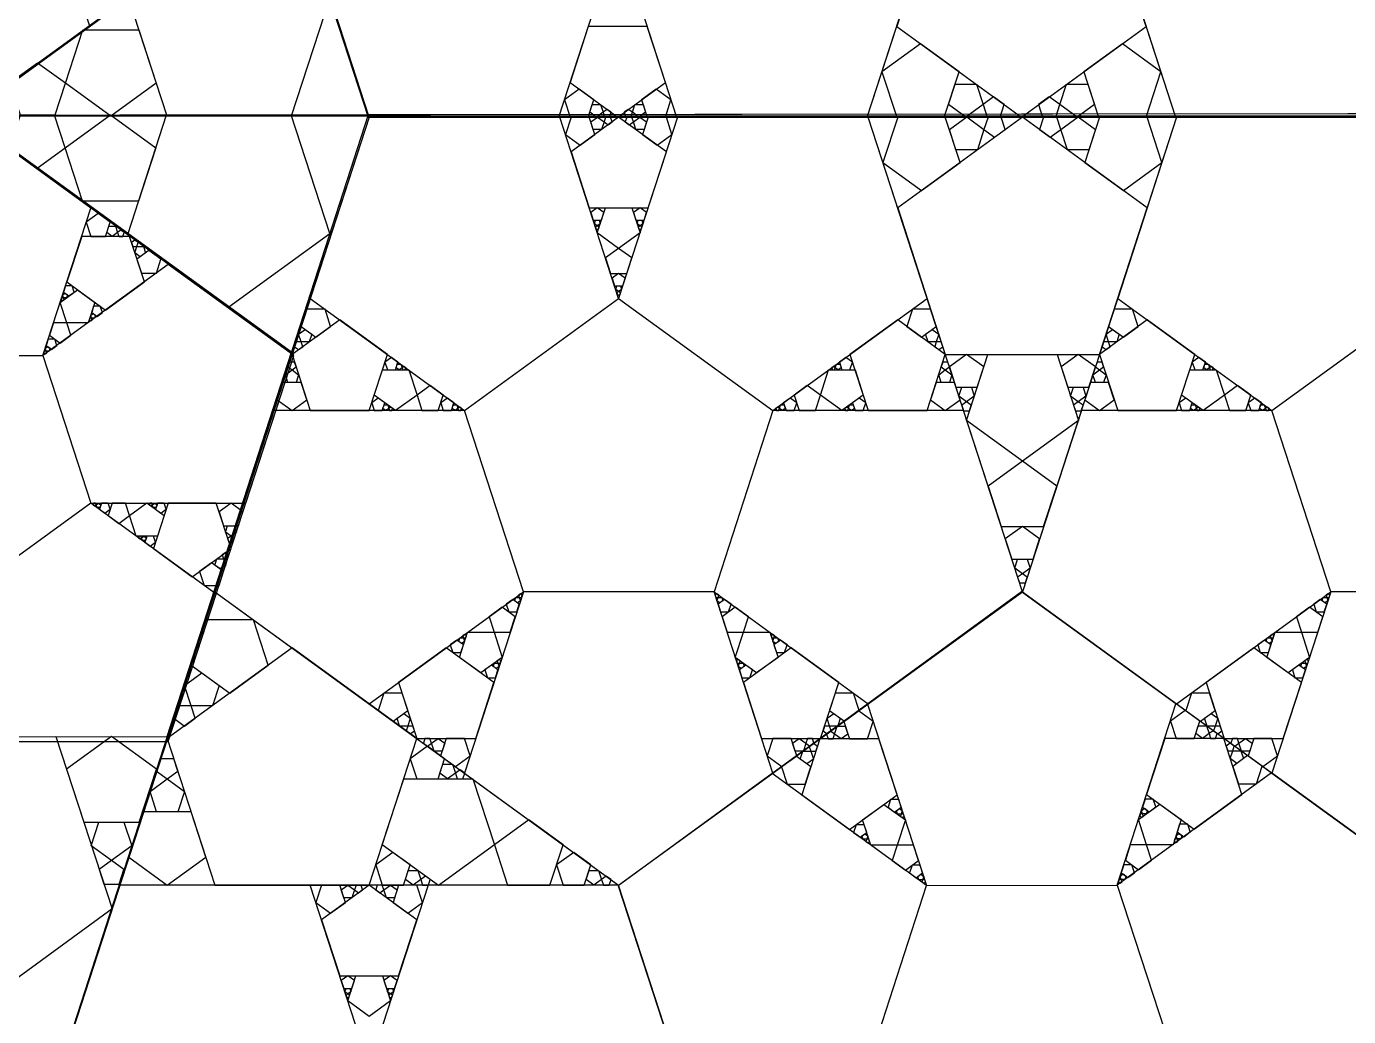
# Model space of a CAD drawing. Header units: inches. Extents: x -578 to 126, y -85 to 118.
# Drawn here: x -282.41 to -265.06, y 14.85 to 27.84 of the extents above; entities that cross this region are included whole.
import ezdxf

# ---------------------------------------------------------------- set-up
doc = ezdxf.new("R2010")
doc.units = ezdxf.units.IN
doc.header["$MEASUREMENT"] = 0
doc.layers.add('drawing', color=7, linetype='Continuous')

msp = doc.modelspace()

# ---------------------------------------------------------------- linework, layer by layer
for points in [[(-260.771, 26.668), (-246.895, -16.037), (-283.222, -42.43), (-319.55, -16.037), (-305.674, 26.668)], [(-273.387, 20.423), (-275.89, 20.423), (-276.663, 22.803), (-274.639, 24.273), (-272.614, 22.803)], [(-265.29, 20.423), (-266.063, 22.803), (-264.038, 24.273), (-262.014, 22.803), (-262.787, 20.423)], [(-284.86, 21.588), (-284.231, 23.523), (-282.197, 23.523), (-281.568, 21.588), (-283.214, 20.392)], [(-272.614, 10.341), (-274.639, 16.572), (-269.338, 20.423), (-264.038, 16.572), (-266.063, 10.341)], [(-269.34, 12.72), (-271.366, 14.189), (-270.596, 16.569), (-268.093, 16.572), (-267.317, 14.193)]]:
    msp.add_lwpolyline(points, close=True)
at = {"layer": 'drawing'}
for points in [[(-260.771, 26.668), (-246.895, 69.373), (-283.222, 95.766), (-319.55, 69.373), (-305.674, 26.668)], [(-260.771, 26.668), (-246.895, 69.373), (-283.222, 95.766), (-319.55, 69.373), (-305.674, 26.668)], [(-269.351, 53.047), (-283.227, 42.965), (-277.927, 26.653), (-260.776, 26.653), (-255.476, 42.965)], [(-283.222, 42.98), (-277.922, 26.668), (-260.771, 26.668), (-255.471, 42.98), (-269.347, 53.061)], [(-274.651, 36.735), (-279.951, 32.884), (-277.927, 26.653), (-271.376, 26.653), (-269.351, 32.884)], [(-274.651, 36.735), (-279.951, 32.884), (-277.927, 26.653), (-271.376, 26.653), (-269.351, 32.884)], [(-269.351, 32.884), (-267.327, 26.653), (-260.776, 26.653), (-258.751, 32.884), (-264.051, 36.735)], [(-269.351, 32.884), (-267.327, 26.653), (-260.776, 26.653), (-258.751, 32.884), (-264.051, 36.735)], [(-280.564, 34.849), (-285.89, 34.849), (-287.536, 29.784), (-283.227, 26.653), (-278.918, 29.784)], [(-287.51, 29.783), (-283.222, 26.668), (-278.935, 29.783), (-280.572, 34.824), (-285.872, 34.824)], [(-287.51, 29.783), (-283.222, 26.668), (-278.935, 29.783), (-280.572, 34.824), (-285.872, 34.824)], [(-276.676, 30.504), (-278.7, 29.033), (-277.927, 26.653), (-275.425, 26.653), (-274.651, 29.033)], [(-274.651, 29.033), (-273.878, 26.653), (-271.376, 26.653), (-270.603, 29.033), (-272.627, 30.504)], [(-266.076, 30.504), (-268.1, 29.033), (-267.327, 26.653), (-264.825, 26.653), (-264.051, 29.033)], [(-284.244, 29.784), (-284.873, 27.849), (-283.227, 26.653), (-281.581, 27.849), (-282.21, 29.784)], [(-270.989, 27.843), (-269.351, 26.653), (-267.714, 27.843), (-268.339, 29.769), (-270.364, 29.769)], [(-270.989, 27.843), (-269.351, 26.653), (-267.714, 27.843), (-268.339, 29.769), (-270.364, 29.769)], [(-278.935, 26.668), (-278.428, 28.226), (-279.754, 29.188), (-281.079, 28.226), (-280.572, 26.668)], [(-281.307, 26.665), (-281.902, 27.097), (-281.675, 27.797), (-280.939, 27.797), (-280.712, 27.097)], [(-275.277, 27.108), (-274.651, 26.653), (-274.026, 27.108), (-274.265, 27.843), (-275.038, 27.843)], [(-275.277, 27.108), (-274.651, 26.653), (-274.026, 27.108), (-274.265, 27.843), (-275.038, 27.843)], [(-270.676, 27.616), (-271.182, 27.248), (-270.989, 26.653), (-270.364, 26.653), (-270.17, 27.248)], [(-267.714, 26.653), (-267.52, 27.248), (-268.026, 27.616), (-268.532, 27.248), (-268.339, 26.653)], [(-282.041, 26.668), (-281.902, 27.097), (-282.267, 27.362), (-282.632, 27.097), (-282.493, 26.668)], [(-269.943, 27.084), (-269.856, 26.817), (-270.083, 26.652), (-270.31, 26.817), (-270.223, 27.084)], [(-268.62, 26.652), (-268.847, 26.817), (-268.76, 27.084), (-268.479, 27.084), (-268.392, 26.817)], [(-275.158, 27.021), (-275.351, 26.881), (-275.277, 26.653), (-275.038, 26.653), (-274.964, 26.881)], [(-274.026, 26.653), (-273.952, 26.881), (-274.145, 27.021), (-274.339, 26.881), (-274.265, 26.653)], [(-269.716, 26.918), (-269.856, 26.817), (-269.802, 26.653), (-269.63, 26.653), (-269.577, 26.817)], [(-268.9, 26.653), (-268.847, 26.817), (-268.986, 26.918), (-269.126, 26.817), (-269.073, 26.653)], [(-274.877, 26.818), (-274.844, 26.716), (-274.931, 26.653), (-275.018, 26.716), (-274.985, 26.818)], [(-274.791, 26.755), (-274.844, 26.716), (-274.824, 26.653), (-274.758, 26.653), (-274.738, 26.716)], [(-274.479, 26.653), (-274.459, 26.716), (-274.512, 26.755), (-274.565, 26.716), (-274.545, 26.653)], [(-274.372, 26.653), (-274.459, 26.716), (-274.426, 26.818), (-274.318, 26.818), (-274.285, 26.716)], [(-305.679, 26.653), (-319.509, -16.067), (-283.153, -42.421), (-246.854, -15.989), (-260.776, 26.701)], [(-285.877, 18.457), (-280.551, 18.457), (-278.905, 23.523), (-283.214, 26.653), (-287.523, 23.523)], [(-278.936, 23.567), (-283.227, 26.677), (-287.512, 23.557), (-285.868, 18.519), (-280.568, 18.524)], [(-278.936, 23.567), (-283.227, 26.677), (-287.512, 23.557), (-285.868, 18.519), (-280.568, 18.524)], [(-282.197, 23.523), (-281.568, 25.457), (-283.214, 26.653), (-284.86, 25.457), (-284.231, 23.523)], [(-269.338, 0.26), (-255.463, 10.341), (-260.763, 26.653), (-277.914, 26.653), (-283.214, 10.341)], [(-269.323, 0.299), (-255.458, 10.395), (-260.776, 26.701), (-277.927, 26.683), (-283.21, 10.365)], [(-282.271, 25.984), (-281.906, 26.25), (-282.046, 26.679), (-282.497, 26.678), (-282.636, 26.249)], [(-281.678, 25.55), (-281.906, 26.25), (-281.312, 26.683), (-280.716, 26.251), (-280.943, 25.551)], [(-279.755, 24.161), (-278.432, 25.125), (-278.939, 26.682), (-280.577, 26.68), (-281.082, 25.122)], [(-269.338, 20.423), (-271.363, 26.653), (-277.914, 26.653), (-279.939, 20.423), (-274.639, 16.572)], [(-269.338, 20.423), (-271.363, 26.653), (-277.914, 26.653), (-279.939, 20.423), (-274.639, 16.572)], [(-274.639, 24.273), (-275.412, 26.653), (-277.914, 26.653), (-278.687, 24.273), (-276.663, 22.803)], [(-275.264, 26.653), (-275.338, 26.426), (-275.145, 26.286), (-274.951, 26.426), (-275.025, 26.653)], [(-274.013, 26.199), (-274.639, 26.653), (-275.264, 26.199), (-275.025, 25.463), (-274.252, 25.463)], [(-274.013, 26.199), (-274.639, 26.653), (-275.264, 26.199), (-275.025, 25.463), (-274.252, 25.463)], [(-274.918, 26.654), (-274.831, 26.591), (-274.864, 26.489), (-274.972, 26.489), (-275.005, 26.591)], [(-274.811, 26.653), (-274.831, 26.591), (-274.778, 26.552), (-274.725, 26.591), (-274.745, 26.653)], [(-272.614, 22.803), (-270.59, 24.273), (-271.363, 26.653), (-273.865, 26.653), (-274.639, 24.273)], [(-274.499, 26.552), (-274.446, 26.591), (-274.466, 26.653), (-274.532, 26.653), (-274.552, 26.591)], [(-274.413, 26.489), (-274.446, 26.591), (-274.359, 26.654), (-274.272, 26.591), (-274.305, 26.489)], [(-274.132, 26.286), (-273.939, 26.426), (-274.013, 26.653), (-274.252, 26.653), (-274.326, 26.426)], [(-270.976, 26.653), (-271.17, 26.058), (-270.663, 25.691), (-270.157, 26.058), (-270.351, 26.653)], [(-267.701, 25.463), (-269.338, 26.653), (-270.976, 25.463), (-270.351, 23.538), (-268.326, 23.538)], [(-267.701, 25.463), (-269.338, 26.653), (-270.976, 25.463), (-270.351, 23.538), (-268.326, 23.538)], [(-270.07, 26.655), (-269.843, 26.489), (-269.93, 26.222), (-270.211, 26.222), (-270.297, 26.489)], [(-269.79, 26.653), (-269.843, 26.489), (-269.703, 26.388), (-269.564, 26.489), (-269.617, 26.653)], [(-264.038, 16.572), (-258.738, 20.423), (-260.763, 26.653), (-267.314, 26.653), (-269.338, 20.423)], [(-264.038, 16.572), (-258.738, 20.423), (-260.763, 26.653), (-267.314, 26.653), (-269.338, 20.423)], [(-268.973, 26.388), (-268.834, 26.489), (-268.887, 26.653), (-269.06, 26.653), (-269.113, 26.489)], [(-268.747, 26.222), (-268.834, 26.489), (-268.607, 26.655), (-268.379, 26.489), (-268.466, 26.222)], [(-268.013, 25.691), (-267.507, 26.058), (-267.701, 26.653), (-268.326, 26.653), (-268.52, 26.058)], [(-264.038, 24.273), (-264.812, 26.653), (-267.314, 26.653), (-268.087, 24.273), (-266.063, 22.803)], [(-281.471, 25.387), (-281.628, 25.273), (-281.568, 25.088), (-281.374, 25.088), (-281.314, 25.273)], [(-274.832, 25.401), (-274.919, 25.463), (-275.005, 25.401), (-274.972, 25.299), (-274.865, 25.299)], [(-274.358, 25.133), (-274.639, 24.929), (-274.919, 25.133), (-274.812, 25.463), (-274.465, 25.463)], [(-274.272, 25.401), (-274.358, 25.463), (-274.445, 25.401), (-274.412, 25.299), (-274.305, 25.299)], [(-281.243, 25.222), (-281.216, 25.139), (-281.287, 25.088), (-281.358, 25.139), (-281.331, 25.222)], [(-281.173, 25.17), (-281.216, 25.139), (-281.2, 25.088), (-281.146, 25.088), (-281.13, 25.139)], [(-274.88, 25.254), (-274.919, 25.226), (-274.957, 25.254), (-274.943, 25.299), (-274.895, 25.299)], [(-274.895, 25.209), (-274.919, 25.226), (-274.942, 25.209), (-274.933, 25.181), (-274.904, 25.181)], [(-274.32, 25.254), (-274.358, 25.226), (-274.397, 25.254), (-274.382, 25.299), (-274.334, 25.299)], [(-274.335, 25.209), (-274.358, 25.226), (-274.382, 25.209), (-274.373, 25.181), (-274.344, 25.181)], [(-280.865, 24.49), (-281.06, 25.088), (-281.688, 25.088), (-281.883, 24.49), (-281.374, 24.121)], [(-280.865, 24.49), (-281.06, 25.088), (-281.688, 25.088), (-281.883, 24.49), (-281.374, 24.121)], [(-281.016, 24.955), (-280.963, 24.955), (-280.946, 25.006), (-280.99, 25.037), (-281.033, 25.006)], [(-280.99, 24.872), (-280.963, 24.955), (-280.876, 24.955), (-280.849, 24.872), (-280.919, 24.82)], [(-280.903, 24.604), (-280.708, 24.604), (-280.648, 24.789), (-280.805, 24.903), (-280.963, 24.789)], [(-274.466, 24.804), (-274.639, 24.929), (-274.811, 24.804), (-274.745, 24.601), (-274.532, 24.601)], [(-281.568, 21.588), (-279.534, 21.588), (-278.905, 23.523), (-280.551, 24.718), (-282.197, 23.523)], [(-274.552, 24.538), (-274.639, 24.601), (-274.725, 24.538), (-274.692, 24.437), (-274.585, 24.437)], [(-281.601, 23.954), (-281.884, 23.954), (-281.971, 24.222), (-281.743, 24.388), (-281.514, 24.222)], [(-281.887, 24.283), (-281.926, 24.283), (-281.938, 24.32), (-281.907, 24.343), (-281.875, 24.32)], [(-281.786, 24.357), (-281.813, 24.439), (-281.899, 24.439), (-281.926, 24.357), (-281.856, 24.306)], [(-274.6, 24.392), (-274.639, 24.364), (-274.677, 24.392), (-274.662, 24.437), (-274.615, 24.437)], [(-274.615, 24.346), (-274.639, 24.364), (-274.662, 24.346), (-274.653, 24.319), (-274.624, 24.319)], [(-281.919, 24.26), (-281.926, 24.283), (-281.95, 24.283), (-281.957, 24.26), (-281.938, 24.246)], [(-281.417, 24.089), (-281.444, 24.171), (-281.531, 24.171), (-281.557, 24.089), (-281.487, 24.038)], [(-278.42, 23.906), (-278.494, 24.133), (-278.733, 24.133), (-278.807, 23.906), (-278.614, 23.765)], [(-270.544, 24.133), (-270.783, 24.133), (-270.857, 23.906), (-270.663, 23.765), (-270.47, 23.906)], [(-267.82, 23.906), (-267.894, 24.133), (-268.133, 24.133), (-268.207, 23.906), (-268.013, 23.765)], [(-281.83, 23.789), (-281.884, 23.954), (-282.057, 23.954), (-282.11, 23.789), (-281.97, 23.687)], [(-281.55, 23.993), (-281.558, 24.015), (-281.581, 24.015), (-281.589, 23.993), (-281.57, 23.979)], [(-281.519, 24.015), (-281.558, 24.015), (-281.57, 24.052), (-281.538, 24.075), (-281.507, 24.052)], [(-278.301, 23.992), (-278.926, 23.538), (-278.687, 22.803), (-277.914, 22.803), (-277.675, 23.538)], [(-278.301, 23.992), (-278.926, 23.538), (-278.687, 22.803), (-277.914, 22.803), (-277.675, 23.538)], [(-270.59, 22.803), (-270.351, 23.538), (-270.976, 23.992), (-271.602, 23.538), (-271.363, 22.803)], [(-267.701, 23.992), (-268.326, 23.538), (-268.087, 22.803), (-267.314, 22.803), (-267.075, 23.538)], [(-267.701, 23.992), (-268.326, 23.538), (-268.087, 22.803), (-267.314, 22.803), (-267.075, 23.538)], [(-278.7, 23.702), (-278.807, 23.702), (-278.84, 23.804), (-278.754, 23.867), (-278.667, 23.804)], [(-270.437, 23.804), (-270.47, 23.702), (-270.577, 23.702), (-270.61, 23.804), (-270.523, 23.867)], [(-268.1, 23.702), (-268.207, 23.702), (-268.24, 23.804), (-268.154, 23.867), (-268.067, 23.804)], [(-282.115, 23.582), (-282.154, 23.582), (-282.166, 23.619), (-282.134, 23.642), (-282.103, 23.619)], [(-282.014, 23.656), (-282.04, 23.738), (-282.127, 23.738), (-282.154, 23.656), (-282.084, 23.605)], [(-278.787, 23.639), (-278.807, 23.702), (-278.873, 23.702), (-278.893, 23.639), (-278.84, 23.601)], [(-270.404, 23.702), (-270.47, 23.702), (-270.49, 23.639), (-270.437, 23.601), (-270.384, 23.639)], [(-268.187, 23.639), (-268.207, 23.702), (-268.273, 23.702), (-268.293, 23.639), (-268.24, 23.601)], [(-282.146, 23.559), (-282.154, 23.582), (-282.178, 23.582), (-282.185, 23.559), (-282.166, 23.545)], [(-278.98, 23.374), (-278.926, 23.335), (-278.873, 23.374), (-278.893, 23.437), (-278.959, 23.437)], [(-277.622, 23.499), (-277.708, 23.437), (-277.675, 23.335), (-277.569, 23.335), (-277.536, 23.437)], [(-271.602, 23.335), (-271.569, 23.437), (-271.655, 23.499), (-271.741, 23.437), (-271.708, 23.335)], [(-270.404, 23.374), (-270.351, 23.335), (-270.297, 23.374), (-270.318, 23.437), (-270.384, 23.437)], [(-269.846, 23.374), (-270.072, 23.538), (-270.297, 23.374), (-270.211, 23.109), (-269.932, 23.109)], [(-268.603, 22.673), (-269.338, 22.139), (-270.074, 22.673), (-269.793, 23.538), (-268.884, 23.538)], [(-268.379, 23.374), (-268.605, 23.538), (-268.831, 23.374), (-268.744, 23.109), (-268.466, 23.109)], [(-268.379, 23.374), (-268.326, 23.335), (-268.273, 23.374), (-268.293, 23.437), (-268.359, 23.437)], [(-267.022, 23.499), (-267.108, 23.437), (-267.075, 23.335), (-266.969, 23.335), (-266.936, 23.437)], [(-279.013, 23.272), (-278.926, 23.335), (-278.84, 23.272), (-278.873, 23.17), (-278.98, 23.17)], [(-277.394, 23.335), (-277.286, 23.005), (-277.567, 22.801), (-277.848, 23.005), (-277.741, 23.335)], [(-277.497, 23.409), (-277.482, 23.363), (-277.521, 23.335), (-277.56, 23.363), (-277.545, 23.409)], [(-277.458, 23.381), (-277.482, 23.363), (-277.473, 23.335), (-277.444, 23.335), (-277.435, 23.363)], [(-271.71, 22.801), (-271.991, 23.005), (-271.883, 23.335), (-271.536, 23.335), (-271.429, 23.005)], [(-271.804, 23.335), (-271.795, 23.363), (-271.819, 23.381), (-271.842, 23.363), (-271.833, 23.335)], [(-271.756, 23.335), (-271.795, 23.363), (-271.78, 23.409), (-271.732, 23.409), (-271.717, 23.363)], [(-270.437, 23.272), (-270.351, 23.335), (-270.264, 23.272), (-270.297, 23.17), (-270.404, 23.17)], [(-268.413, 23.272), (-268.326, 23.335), (-268.239, 23.272), (-268.273, 23.17), (-268.38, 23.17)], [(-266.794, 23.335), (-266.686, 23.005), (-266.967, 22.801), (-267.248, 23.005), (-267.141, 23.335)], [(-266.897, 23.409), (-266.882, 23.363), (-266.921, 23.335), (-266.959, 23.363), (-266.945, 23.409)], [(-266.858, 23.381), (-266.882, 23.363), (-266.873, 23.335), (-266.844, 23.335), (-266.835, 23.363)], [(-279.12, 22.943), (-278.926, 22.803), (-278.733, 22.943), (-278.807, 23.17), (-279.046, 23.17)], [(-277.114, 23.13), (-277.286, 23.005), (-277.221, 22.802), (-277.008, 22.802), (-276.942, 23.005)], [(-272.056, 22.803), (-271.991, 23.005), (-272.163, 23.13), (-272.335, 23.005), (-272.27, 22.803)], [(-270.544, 22.943), (-270.351, 22.803), (-270.157, 22.943), (-270.231, 23.17), (-270.47, 23.17)], [(-269.971, 22.99), (-270.072, 22.916), (-270.173, 22.99), (-270.134, 23.109), (-270.009, 23.109)], [(-268.504, 22.99), (-268.605, 22.916), (-268.706, 22.99), (-268.668, 23.109), (-268.542, 23.109)], [(-268.52, 22.943), (-268.326, 22.803), (-268.133, 22.943), (-268.207, 23.17), (-268.446, 23.17)], [(-266.514, 23.13), (-266.686, 23.005), (-266.62, 22.802), (-266.407, 22.802), (-266.342, 23.005)], [(-277.795, 22.966), (-277.881, 22.904), (-277.848, 22.803), (-277.742, 22.803), (-277.709, 22.904)], [(-276.888, 22.966), (-276.975, 22.904), (-276.942, 22.803), (-276.835, 22.803), (-276.802, 22.904)], [(-272.335, 22.803), (-272.302, 22.904), (-272.389, 22.966), (-272.475, 22.904), (-272.442, 22.803)], [(-271.429, 22.803), (-271.396, 22.904), (-271.482, 22.966), (-271.568, 22.904), (-271.535, 22.803)], [(-270.01, 22.871), (-270.072, 22.916), (-270.134, 22.871), (-270.11, 22.798), (-270.033, 22.798)], [(-268.543, 22.871), (-268.605, 22.916), (-268.667, 22.871), (-268.643, 22.798), (-268.567, 22.798)], [(-267.195, 22.966), (-267.281, 22.904), (-267.248, 22.803), (-267.142, 22.803), (-267.109, 22.904)], [(-266.288, 22.966), (-266.374, 22.904), (-266.342, 22.803), (-266.235, 22.803), (-266.202, 22.904)], [(-276.663, 22.803), (-279.165, 22.803), (-279.939, 20.423), (-277.914, 18.952), (-275.89, 20.423)], [(-277.67, 22.876), (-277.655, 22.83), (-277.694, 22.802), (-277.733, 22.83), (-277.718, 22.876)], [(-277.632, 22.848), (-277.655, 22.83), (-277.646, 22.803), (-277.617, 22.803), (-277.608, 22.83)], [(-276.764, 22.876), (-276.749, 22.83), (-276.787, 22.802), (-276.826, 22.83), (-276.811, 22.876)], [(-276.725, 22.848), (-276.749, 22.83), (-276.74, 22.803), (-276.71, 22.803), (-276.701, 22.83)], [(-273.387, 20.423), (-271.363, 18.952), (-269.338, 20.423), (-270.112, 22.803), (-272.614, 22.803)], [(-272.537, 22.803), (-272.528, 22.83), (-272.552, 22.848), (-272.576, 22.83), (-272.567, 22.803)], [(-272.49, 22.802), (-272.528, 22.83), (-272.513, 22.876), (-272.466, 22.876), (-272.451, 22.83)], [(-271.631, 22.803), (-271.622, 22.83), (-271.645, 22.848), (-271.669, 22.83), (-271.66, 22.803)], [(-271.583, 22.802), (-271.622, 22.83), (-271.607, 22.876), (-271.559, 22.876), (-271.544, 22.83)], [(-266.063, 22.803), (-268.565, 22.803), (-269.338, 20.423), (-267.314, 18.952), (-265.29, 20.423)], [(-267.07, 22.876), (-267.055, 22.83), (-267.094, 22.802), (-267.133, 22.83), (-267.118, 22.876)], [(-267.031, 22.848), (-267.055, 22.83), (-267.046, 22.803), (-267.017, 22.803), (-267.008, 22.83)], [(-266.163, 22.876), (-266.149, 22.83), (-266.187, 22.802), (-266.226, 22.83), (-266.211, 22.876)], [(-266.125, 22.848), (-266.149, 22.83), (-266.14, 22.803), (-266.11, 22.803), (-266.101, 22.83)], [(-268.887, 21.811), (-269.339, 22.139), (-269.79, 21.811), (-269.617, 21.281), (-269.06, 21.281)], [(-283.214, 20.392), (-282.586, 18.457), (-280.551, 18.457), (-279.923, 20.392), (-281.568, 21.588)], [(-281.518, 21.551), (-281.499, 21.565), (-281.506, 21.588), (-281.53, 21.588), (-281.537, 21.565)], [(-281.487, 21.528), (-281.499, 21.565), (-281.467, 21.588), (-281.436, 21.565), (-281.448, 21.528)], [(-281.385, 21.455), (-281.315, 21.506), (-281.342, 21.588), (-281.428, 21.588), (-281.455, 21.506)], [(-281.202, 21.321), (-281.061, 21.423), (-281.115, 21.588), (-281.288, 21.588), (-281.342, 21.423)], [(-280.974, 21.155), (-281.061, 21.423), (-280.833, 21.589), (-280.605, 21.423), (-280.692, 21.155)], [(-280.781, 21.551), (-280.762, 21.565), (-280.769, 21.588), (-280.793, 21.588), (-280.8, 21.565)], [(-280.75, 21.528), (-280.762, 21.565), (-280.73, 21.588), (-280.699, 21.565), (-280.711, 21.528)], [(-280.237, 20.621), (-279.728, 20.99), (-279.923, 21.588), (-280.551, 21.588), (-280.745, 20.99)], [(-280.237, 20.621), (-279.728, 20.99), (-279.923, 21.588), (-280.551, 21.588), (-280.745, 20.99)], [(-280.648, 21.455), (-280.578, 21.506), (-280.605, 21.588), (-280.691, 21.588), (-280.718, 21.506)], [(-279.571, 21.474), (-279.728, 21.588), (-279.885, 21.474), (-279.825, 21.289), (-279.631, 21.289)], [(-279.658, 21.206), (-279.728, 21.155), (-279.799, 21.206), (-279.772, 21.289), (-279.685, 21.289)], [(-269.113, 21.117), (-269.338, 21.281), (-269.564, 21.117), (-269.478, 20.852), (-269.199, 20.852)], [(-280.922, 21.118), (-280.902, 21.132), (-280.91, 21.155), (-280.934, 21.155), (-280.941, 21.132)], [(-280.89, 21.095), (-280.902, 21.132), (-280.871, 21.155), (-280.839, 21.132), (-280.851, 21.095)], [(-280.789, 21.021), (-280.719, 21.072), (-280.745, 21.155), (-280.832, 21.155), (-280.859, 21.072)], [(-279.685, 21.123), (-279.728, 21.155), (-279.772, 21.123), (-279.755, 21.072), (-279.702, 21.072)], [(-279.912, 20.857), (-279.825, 20.857), (-279.798, 20.774), (-279.869, 20.723), (-279.939, 20.774)], [(-279.842, 20.908), (-279.825, 20.857), (-279.772, 20.857), (-279.755, 20.908), (-279.798, 20.939)], [(-269.237, 20.733), (-269.338, 20.659), (-269.44, 20.733), (-269.401, 20.852), (-269.276, 20.852)], [(-280.14, 20.691), (-280.08, 20.506), (-279.885, 20.506), (-279.825, 20.691), (-279.983, 20.805)], [(-269.276, 20.614), (-269.338, 20.659), (-269.401, 20.614), (-269.377, 20.541), (-269.3, 20.541)], [(-275.89, 20.423), (-276.663, 18.043), (-274.639, 16.572), (-272.614, 18.043), (-273.387, 20.423)], [(-276.115, 20.259), (-276.082, 20.158), (-275.976, 20.158), (-275.943, 20.259), (-276.029, 20.321)], [(-275.991, 20.35), (-275.943, 20.35), (-275.928, 20.304), (-275.967, 20.276), (-276.005, 20.304)], [(-275.952, 20.378), (-275.943, 20.35), (-275.913, 20.35), (-275.904, 20.378), (-275.928, 20.395)], [(-266.062, 10.343), (-264.044, 16.576), (-269.349, 20.421), (-274.645, 16.565), (-272.613, 10.336)], [(-273.364, 20.35), (-273.334, 20.35), (-273.325, 20.378), (-273.349, 20.395), (-273.373, 20.378)], [(-273.349, 20.304), (-273.334, 20.35), (-273.286, 20.35), (-273.272, 20.304), (-273.31, 20.276)], [(-273.301, 20.158), (-273.195, 20.158), (-273.162, 20.259), (-273.248, 20.321), (-273.334, 20.259)], [(-268.093, 16.572), (-267.323, 18.953), (-269.349, 20.421), (-271.371, 18.948), (-270.596, 16.569)], [(-265.29, 20.423), (-266.063, 18.043), (-264.038, 16.572), (-262.014, 18.043), (-262.787, 20.423)], [(-265.515, 20.259), (-265.482, 20.158), (-265.376, 20.158), (-265.343, 20.259), (-265.429, 20.321)], [(-265.39, 20.35), (-265.343, 20.35), (-265.328, 20.304), (-265.367, 20.276), (-265.405, 20.304)], [(-265.352, 20.378), (-265.343, 20.35), (-265.313, 20.35), (-265.304, 20.378), (-265.328, 20.395)], [(-276.341, 20.095), (-276.275, 19.892), (-276.062, 19.892), (-275.996, 20.095), (-276.168, 20.22)], [(-273.215, 19.892), (-273.002, 19.892), (-272.936, 20.095), (-273.109, 20.22), (-273.281, 20.095)], [(-265.741, 20.095), (-265.675, 19.892), (-265.462, 19.892), (-265.396, 20.095), (-265.568, 20.22)], [(-279.239, 19.46), (-279.432, 20.055), (-280.058, 20.055), (-280.251, 19.46), (-279.745, 19.092)], [(-276.849, 19.726), (-276.816, 19.625), (-276.709, 19.625), (-276.676, 19.726), (-276.763, 19.789)], [(-276.724, 19.817), (-276.676, 19.817), (-276.661, 19.771), (-276.7, 19.743), (-276.739, 19.771)], [(-276.622, 19.892), (-276.275, 19.892), (-276.168, 19.562), (-276.449, 19.358), (-276.73, 19.562)], [(-276.685, 19.845), (-276.676, 19.817), (-276.647, 19.817), (-276.638, 19.845), (-276.661, 19.862)], [(-273.109, 19.562), (-273.002, 19.892), (-272.655, 19.892), (-272.547, 19.562), (-272.828, 19.358)], [(-272.63, 19.817), (-272.601, 19.817), (-272.592, 19.845), (-272.616, 19.862), (-272.639, 19.845)], [(-272.616, 19.771), (-272.601, 19.817), (-272.553, 19.817), (-272.538, 19.771), (-272.577, 19.743)], [(-272.568, 19.625), (-272.461, 19.625), (-272.428, 19.726), (-272.515, 19.789), (-272.601, 19.726)], [(-266.249, 19.726), (-266.216, 19.625), (-266.109, 19.625), (-266.076, 19.726), (-266.162, 19.789)], [(-266.124, 19.817), (-266.076, 19.817), (-266.061, 19.771), (-266.1, 19.743), (-266.139, 19.771)], [(-266.022, 19.892), (-265.675, 19.892), (-265.568, 19.562), (-265.849, 19.358), (-266.129, 19.562)], [(-266.085, 19.845), (-266.076, 19.817), (-266.047, 19.817), (-266.038, 19.845), (-266.061, 19.862)], [(-278.926, 19.687), (-280.564, 18.497), (-279.939, 16.572), (-277.914, 16.572), (-277.289, 18.497)], [(-278.926, 19.687), (-280.564, 18.497), (-279.939, 16.572), (-277.914, 16.572), (-277.289, 18.497)], [(-277.528, 19.233), (-277.289, 18.497), (-276.515, 18.497), (-276.276, 19.233), (-276.902, 19.687)], [(-277.528, 19.233), (-277.289, 18.497), (-276.515, 18.497), (-276.276, 19.233), (-276.902, 19.687)], [(-272.762, 18.497), (-271.988, 18.497), (-271.75, 19.233), (-272.375, 19.687), (-273.001, 19.233)], [(-272.762, 18.497), (-271.988, 18.497), (-271.75, 19.233), (-272.375, 19.687), (-273.001, 19.233)], [(-266.927, 19.233), (-266.688, 18.497), (-265.915, 18.497), (-265.676, 19.233), (-266.302, 19.687)], [(-266.927, 19.233), (-266.688, 18.497), (-265.915, 18.497), (-265.676, 19.233), (-266.302, 19.687)], [(-276.395, 19.397), (-276.362, 19.295), (-276.256, 19.295), (-276.223, 19.397), (-276.309, 19.459)], [(-276.271, 19.487), (-276.223, 19.487), (-276.208, 19.442), (-276.247, 19.414), (-276.286, 19.442)], [(-276.232, 19.515), (-276.223, 19.487), (-276.194, 19.487), (-276.184, 19.515), (-276.208, 19.533)], [(-273.083, 19.487), (-273.054, 19.487), (-273.045, 19.515), (-273.069, 19.533), (-273.093, 19.515)], [(-273.069, 19.442), (-273.054, 19.487), (-273.006, 19.487), (-272.992, 19.442), (-273.03, 19.414)], [(-273.021, 19.295), (-272.915, 19.295), (-272.882, 19.397), (-272.968, 19.459), (-273.054, 19.397)], [(-265.795, 19.397), (-265.762, 19.295), (-265.656, 19.295), (-265.623, 19.397), (-265.709, 19.459)], [(-265.671, 19.487), (-265.623, 19.487), (-265.608, 19.442), (-265.647, 19.414), (-265.685, 19.442)], [(-265.632, 19.515), (-265.623, 19.487), (-265.593, 19.487), (-265.584, 19.515), (-265.608, 19.533)], [(-279.971, 18.926), (-280.252, 18.926), (-280.339, 19.194), (-280.112, 19.359), (-279.885, 19.194)], [(-277.482, 19.092), (-277.721, 19.092), (-277.795, 18.865), (-277.601, 18.725), (-277.408, 18.865)], [(-271.482, 18.865), (-271.556, 19.092), (-271.795, 19.092), (-271.869, 18.865), (-271.676, 18.725)], [(-266.882, 19.092), (-267.121, 19.092), (-267.195, 18.865), (-267.001, 18.725), (-266.808, 18.865)], [(-280.199, 18.762), (-280.252, 18.926), (-280.425, 18.926), (-280.478, 18.762), (-280.339, 18.661)], [(-277.374, 18.763), (-277.408, 18.661), (-277.515, 18.661), (-277.548, 18.763), (-277.461, 18.826)], [(-271.762, 18.661), (-271.869, 18.661), (-271.903, 18.763), (-271.816, 18.826), (-271.729, 18.763)], [(-271.371, 18.494), (-271.297, 18.721), (-271.491, 18.861), (-271.684, 18.721), (-271.61, 18.494)], [(-267.203, 18.866), (-267.396, 18.725), (-267.322, 18.498), (-267.083, 18.498), (-267.009, 18.726)], [(-266.774, 18.763), (-266.807, 18.661), (-266.915, 18.661), (-266.948, 18.763), (-266.861, 18.826)], [(-277.342, 18.661), (-277.408, 18.661), (-277.428, 18.599), (-277.375, 18.56), (-277.321, 18.599)], [(-271.849, 18.599), (-271.869, 18.661), (-271.935, 18.661), (-271.956, 18.599), (-271.902, 18.56)], [(-271.824, 18.493), (-271.804, 18.556), (-271.857, 18.595), (-271.91, 18.556), (-271.89, 18.493)], [(-271.717, 18.493), (-271.804, 18.556), (-271.771, 18.658), (-271.664, 18.658), (-271.63, 18.556)], [(-266.922, 18.663), (-266.889, 18.561), (-266.976, 18.498), (-267.063, 18.561), (-267.03, 18.663)], [(-266.836, 18.6), (-266.889, 18.561), (-266.869, 18.499), (-266.803, 18.499), (-266.783, 18.561)], [(-266.742, 18.661), (-266.807, 18.661), (-266.828, 18.599), (-266.775, 18.56), (-266.721, 18.599)], [(-281.29, 16.26), (-283.214, 14.859), (-285.142, 16.256), (-284.409, 18.52), (-282.028, 18.523)], [(-280.707, 18.095), (-281.298, 18.523), (-281.888, 18.094), (-281.662, 17.4), (-280.932, 17.401)], [(-277.149, 18.396), (-277.096, 18.435), (-277.116, 18.497), (-277.182, 18.497), (-277.202, 18.435)], [(-277.063, 18.333), (-277.096, 18.435), (-277.009, 18.498), (-276.922, 18.435), (-276.955, 18.333)], [(-276.782, 18.13), (-276.589, 18.27), (-276.663, 18.497), (-276.902, 18.497), (-276.976, 18.27)], [(-272.614, 18.497), (-272.688, 18.27), (-272.495, 18.13), (-272.301, 18.27), (-272.375, 18.497)], [(-272.268, 18.498), (-272.181, 18.435), (-272.214, 18.333), (-272.322, 18.333), (-272.355, 18.435)], [(-271.223, 18.494), (-271.997, 18.493), (-272.235, 17.757), (-271.609, 17.304), (-270.984, 17.759)], [(-271.223, 18.494), (-271.997, 18.493), (-272.235, 17.757), (-271.609, 17.304), (-270.984, 17.759)], [(-272.161, 18.497), (-272.181, 18.435), (-272.128, 18.396), (-272.075, 18.435), (-272.095, 18.497)], [(-272.136, 18.392), (-272.115, 18.329), (-272.05, 18.329), (-272.029, 18.392), (-272.083, 18.43)], [(-266.457, 17.764), (-266.696, 18.499), (-267.47, 18.498), (-267.708, 17.762), (-267.082, 17.308)], [(-266.457, 17.764), (-266.696, 18.499), (-267.47, 18.498), (-267.708, 17.762), (-267.082, 17.308)], [(-266.643, 18.335), (-266.577, 18.335), (-266.557, 18.398), (-266.61, 18.436), (-266.663, 18.398)], [(-266.549, 18.396), (-266.496, 18.435), (-266.516, 18.497), (-266.582, 18.497), (-266.602, 18.435)], [(-266.463, 18.333), (-266.496, 18.435), (-266.409, 18.498), (-266.322, 18.435), (-266.355, 18.333)], [(-266.182, 18.13), (-265.989, 18.27), (-266.063, 18.497), (-266.302, 18.497), (-266.376, 18.27)], [(-280.704, 18.068), (-280.564, 17.967), (-280.425, 18.068), (-280.478, 18.232), (-280.65, 18.232)], [(-277.149, 18.396), (-277.375, 18.232), (-277.289, 17.967), (-277.01, 17.967), (-276.924, 18.232)], [(-272.502, 18.125), (-272.428, 17.898), (-272.189, 17.898), (-272.116, 18.125), (-272.309, 18.266)], [(-272.223, 18.329), (-272.115, 18.329), (-272.082, 18.227), (-272.169, 18.164), (-272.256, 18.227)], [(-266.61, 18.233), (-266.577, 18.335), (-266.47, 18.335), (-266.437, 18.233), (-266.523, 18.17)], [(-266.502, 17.904), (-266.264, 17.904), (-266.19, 18.132), (-266.383, 18.272), (-266.577, 18.131)], [(-276.822, 18.159), (-276.783, 18.04), (-276.885, 17.966), (-276.986, 18.04), (-276.947, 18.159)], [(-276.721, 18.085), (-276.783, 18.04), (-276.76, 17.967), (-276.683, 17.967), (-276.659, 18.04)], [(-280.791, 17.802), (-280.564, 17.967), (-280.337, 17.802), (-280.424, 17.535), (-280.705, 17.535)], [(-276.552, 17.967), (-276.271, 17.102), (-277.006, 16.568), (-277.742, 17.102), (-277.461, 17.967)], [(-270.596, 16.569), (-272.622, 18.038), (-274.645, 16.565), (-273.869, 14.186), (-271.366, 14.189)], [(-267.317, 14.193), (-264.815, 14.196), (-264.044, 16.576), (-266.07, 18.045), (-268.093, 16.572)], [(-281.07, 16.94), (-280.564, 16.572), (-280.058, 16.94), (-280.251, 17.535), (-280.877, 17.535)], [(-270.875, 17.43), (-270.981, 17.099), (-271.329, 17.099), (-271.436, 17.429), (-271.156, 17.633)], [(-270.963, 17.696), (-271.07, 17.696), (-271.102, 17.595), (-271.016, 17.532), (-270.93, 17.595)], [(-270.915, 17.55), (-270.93, 17.504), (-270.978, 17.504), (-270.992, 17.55), (-270.954, 17.578)], [(-267.361, 17.103), (-267.708, 17.103), (-267.816, 17.433), (-267.535, 17.637), (-267.254, 17.433)], [(-267.713, 17.508), (-267.761, 17.507), (-267.776, 17.553), (-267.737, 17.581), (-267.698, 17.553)], [(-267.589, 17.599), (-267.622, 17.7), (-267.728, 17.7), (-267.761, 17.598), (-267.675, 17.536)], [(-281.032, 17.089), (-281.297, 16.896), (-281.562, 17.088), (-281.461, 17.4), (-281.133, 17.4)], [(-275.82, 17.43), (-276.271, 17.102), (-276.098, 16.572), (-275.541, 16.572), (-275.368, 17.102)], [(-271.416, 17.366), (-271.523, 17.366), (-271.555, 17.265), (-271.469, 17.202), (-271.383, 17.265)], [(-270.9, 17.504), (-270.93, 17.504), (-270.939, 17.476), (-270.915, 17.459), (-270.891, 17.476)], [(-267.752, 17.48), (-267.761, 17.507), (-267.79, 17.507), (-267.799, 17.48), (-267.776, 17.462)], [(-267.135, 17.27), (-267.168, 17.371), (-267.275, 17.371), (-267.307, 17.27), (-267.221, 17.207)], [(-271.368, 17.22), (-271.383, 17.174), (-271.431, 17.174), (-271.445, 17.22), (-271.407, 17.248)], [(-267.26, 17.179), (-267.307, 17.179), (-267.322, 17.224), (-267.284, 17.252), (-267.245, 17.224)], [(-271.353, 17.174), (-271.383, 17.174), (-271.392, 17.146), (-271.368, 17.129), (-271.344, 17.146)], [(-270.768, 17.099), (-270.982, 17.099), (-271.047, 16.896), (-270.875, 16.771), (-270.702, 16.897)], [(-267.642, 16.9), (-267.709, 17.103), (-267.922, 17.102), (-267.987, 16.9), (-267.815, 16.775)], [(-267.298, 17.151), (-267.307, 17.179), (-267.337, 17.179), (-267.346, 17.151), (-267.322, 17.133)], [(-281.134, 16.778), (-281.297, 16.896), (-281.459, 16.777), (-281.397, 16.586), (-281.196, 16.586)], [(-277.602, 17.001), (-277.828, 16.837), (-277.742, 16.572), (-277.463, 16.572), (-277.377, 16.837)], [(-275.229, 17.001), (-275.454, 16.837), (-275.368, 16.572), (-275.09, 16.572), (-275.003, 16.837)], [(-267.868, 16.736), (-267.901, 16.837), (-268.007, 16.837), (-268.04, 16.736), (-267.954, 16.673)], [(-277.275, 16.764), (-277.237, 16.645), (-277.338, 16.571), (-277.439, 16.645), (-277.401, 16.764)], [(-277.175, 16.69), (-277.237, 16.645), (-277.213, 16.572), (-277.136, 16.572), (-277.112, 16.645)], [(-274.902, 16.764), (-274.863, 16.645), (-274.965, 16.571), (-275.066, 16.645), (-275.027, 16.764)], [(-274.801, 16.69), (-274.863, 16.645), (-274.84, 16.572), (-274.763, 16.572), (-274.739, 16.645)], [(-270.682, 16.834), (-270.788, 16.834), (-270.821, 16.733), (-270.735, 16.67), (-270.649, 16.733)], [(-270.634, 16.688), (-270.649, 16.642), (-270.697, 16.642), (-270.711, 16.688), (-270.673, 16.716)], [(-267.992, 16.645), (-268.04, 16.645), (-268.055, 16.69), (-268.016, 16.719), (-267.978, 16.691)], [(-274.639, 16.572), (-281.19, 16.572), (-283.214, 10.341), (-277.914, 6.491), (-272.614, 10.341)], [(-274.639, 16.572), (-281.19, 16.572), (-283.214, 10.341), (-277.914, 6.491), (-272.614, 10.341)], [(-277.914, 14.192), (-278.687, 16.572), (-281.19, 16.572), (-281.963, 14.192), (-279.939, 12.721)], [(-278.54, 16.572), (-278.614, 16.345), (-278.42, 16.204), (-278.227, 16.345), (-278.301, 16.572)], [(-277.289, 16.117), (-277.914, 16.572), (-278.54, 16.117), (-278.301, 15.382), (-277.528, 15.382)], [(-278.194, 16.572), (-278.107, 16.509), (-278.14, 16.407), (-278.247, 16.407), (-278.28, 16.509)], [(-278.086, 16.572), (-278.107, 16.509), (-278.054, 16.471), (-278, 16.509), (-278.021, 16.572)], [(-275.89, 12.721), (-273.865, 14.192), (-274.639, 16.572), (-277.141, 16.572), (-277.914, 14.192)], [(-277.775, 16.471), (-277.721, 16.509), (-277.742, 16.572), (-277.808, 16.572), (-277.828, 16.509)], [(-277.688, 16.407), (-277.721, 16.509), (-277.635, 16.572), (-277.548, 16.509), (-277.581, 16.407)], [(-277.408, 16.204), (-277.215, 16.345), (-277.289, 16.572), (-277.528, 16.572), (-277.601, 16.345)], [(-270.619, 16.642), (-270.649, 16.642), (-270.658, 16.614), (-270.634, 16.597), (-270.61, 16.614)], [(-268.031, 16.617), (-268.04, 16.645), (-268.07, 16.645), (-268.079, 16.617), (-268.055, 16.6)], [(-278.108, 15.319), (-278.194, 15.382), (-278.28, 15.319), (-278.248, 15.218), (-278.141, 15.218)], [(-277.633, 15.052), (-277.914, 14.848), (-278.195, 15.052), (-278.088, 15.382), (-277.741, 15.382)], [(-277.548, 15.319), (-277.634, 15.382), (-277.72, 15.319), (-277.687, 15.218), (-277.581, 15.218)], [(-278.156, 15.173), (-278.194, 15.145), (-278.233, 15.173), (-278.218, 15.218), (-278.17, 15.218)], [(-278.171, 15.127), (-278.194, 15.145), (-278.218, 15.127), (-278.209, 15.099), (-278.18, 15.099)], [(-277.595, 15.173), (-277.634, 15.145), (-277.673, 15.173), (-277.658, 15.218), (-277.61, 15.218)], [(-277.61, 15.127), (-277.634, 15.145), (-277.658, 15.127), (-277.649, 15.099), (-277.619, 15.099)]]:
    msp.add_lwpolyline(points, close=True, dxfattribs=at)

doc.saveas('drawing.dxf')
